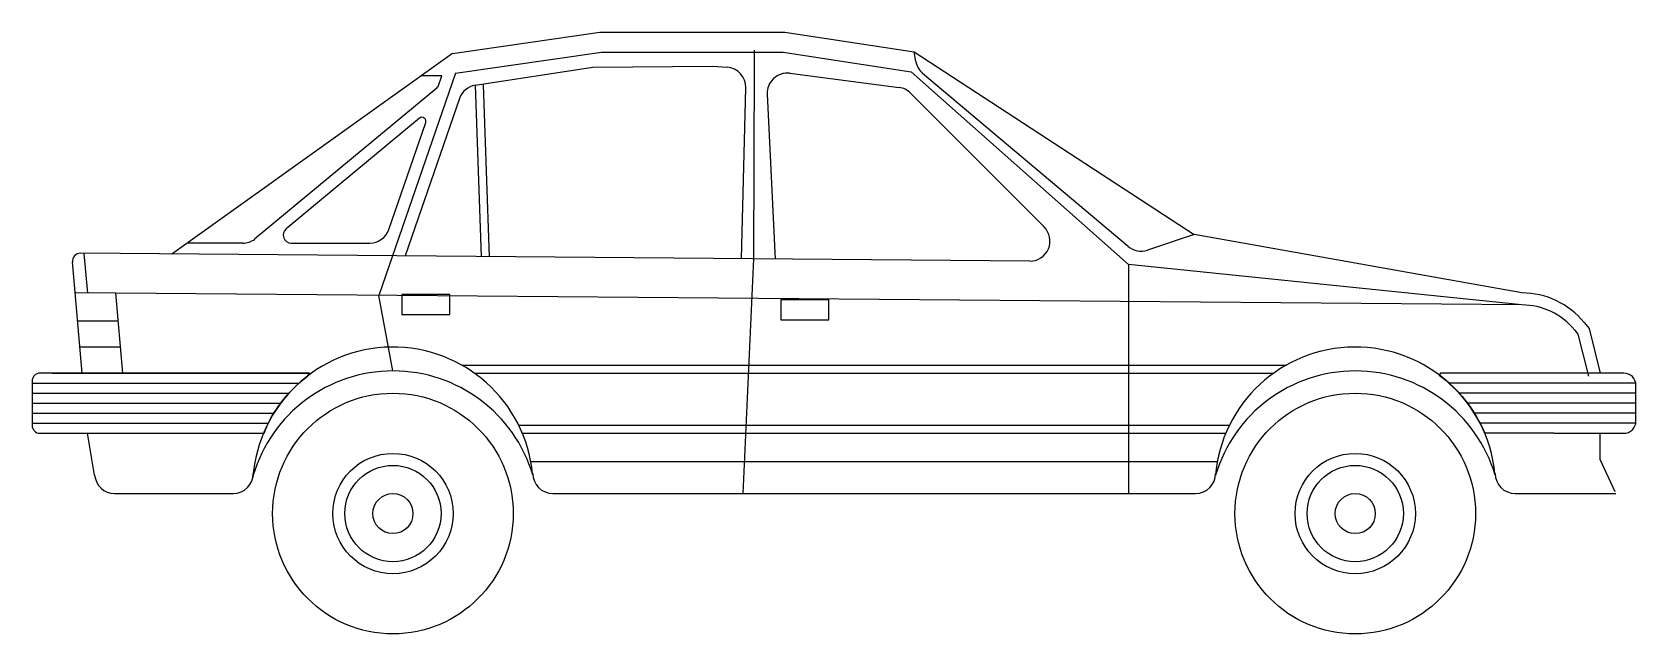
# Model space of a CAD drawing. Extents: x 405 to 805, y 13 to 163.
import ezdxf

# ---------------------------------------------------------------- set-up
doc = ezdxf.new("R2010")
doc.units = 0
doc.header["$MEASUREMENT"] = 0
doc.layers.get('0').update_dxf_attribs({"linetype": 'CONTINUOUS'})

msp = doc.modelspace()

# ---------------------------------------------------------------- linework, layer by layer
for p, q in [((509.41, 158.13), (546.14, 163.45)), ((546.14, 163.45), (592.27, 163.45)), ((592.27, 163.45), (624.52, 158.49)), ((509.41, 158.13), (439.41, 108.13)), ((510.13, 153.18), (546.5, 158.45)), ((546.5, 158.45), (591.88, 158.45)), ((584.68, 155.95), (584.66, 158.92)), ((591.88, 158.45), (623.76, 153.54)), ((624.92, 156.14), (624.52, 158.49)), ((624.52, 158.49), (694.33, 113.01)), ((510.13, 153.18), (490.99, 97.82)), ((506.73, 152.53), (501.56, 152.53)), ((505.78, 149.93), (506.73, 152.53)), ((515.06, 150.2), (544.35, 154.75)), ((544.35, 154.75), (574.24, 154.94)), ((574.24, 154.94), (577.86, 154.69)), ((584.52, 106.92), (584.68, 155.95)), ((593.5, 153.18), (620.74, 149.65)), ((623.76, 153.54), (677.98, 105.49)), ((677.88, 110.05), (626.63, 153.16)), ((505.48, 149.5), (460.03, 111.8)), ((515.06, 150.2), (516.55, 107.49)), ((517.06, 150.27), (518.55, 107.47)), ((581.43, 106.95), (582.52, 149.57)), ((623.64, 148.23), (656.92, 114.88)), ((511.13, 146.9), (497.56, 107.65)), ((587.86, 147.98), (589.89, 106.88)), ((501.12, 141.98), (467.88, 114.41)), ((493.49, 114.24), (502.7, 140.89)), ((694.33, 113.01), (682.68, 109.13)), ((776.07, 98.45), (694.33, 113.01)), ((653.34, 106.35), (416.61, 108.32)), ((417.45, 108.29), (418.31, 98.38)), ((457.09, 110.87), (443.47, 110.87)), ((469.15, 110.87), (488.77, 110.87)), ((417.02, 78.45), (414.6, 106.15)), ((581.84, 48.45), (584.52, 106.92)), ((677.98, 105.49), (677.98, 48.45)), ((776.07, 95.45), (677.98, 105.49)), ((776.07, 95.45), (415.41, 98.45)), ((425.32, 98.38), (427.07, 78.42)), ((494.52, 79), (490.99, 97.82)), ((496.72, 98.05), (496.72, 93.05)), ((508.72, 98.05), (496.72, 98.05)), ((508.72, 93.05), (508.72, 98.05)), ((591.26, 96.7), (591.26, 91.7)), ((603.26, 96.7), (591.26, 96.7)), ((603.26, 91.7), (603.26, 96.7)), ((496.72, 93.05), (508.72, 93.05)), ((415.88, 91.45), (425.93, 91.45)), ((591.26, 91.7), (603.26, 91.7)), ((789.28, 89.15), (790.07, 88.17)), ((789.28, 89.15), (790.07, 88.17)), ((790.07, 88.17), (792.69, 77.72)), ((791.61, 91.04), (792.82, 89.55)), ((792.82, 89.55), (795.6, 78.45)), ((426.48, 84.95), (416.47, 84.95)), ((511.68, 80.45), (717.36, 80.45)), ((404.52, 76.45), (404.52, 65.45)), ((473.83, 78.45), (406.52, 78.45)), ((409.52, 78.45), (473.83, 78.45)), ((470.96, 75.83), (472.04, 76.78)), ((472.04, 76.78), (472.38, 77.06)), ((472.38, 77.06), (473.2, 77.7)), ((473.2, 77.7), (473.83, 78.45)), ((514.83, 78.45), (714.21, 78.45)), ((755.82, 78.45), (755.48, 77.98)), ((755.48, 77.98), (757.16, 76.64)), ((801.52, 78.45), (755.82, 78.45)), ((757.16, 76.64), (760.13, 73.81)), ((404.52, 75.95), (470.96, 75.95)), ((404.52, 73.45), (468.48, 73.45)), ((466.98, 71.55), (467.63, 72.35)), ((467.63, 72.35), (468.24, 73.06)), ((468.24, 73.06), (468.67, 73.55)), ((468.67, 73.55), (469.77, 74.7)), ((469.77, 74.7), (470.4, 75.31)), ((470.4, 75.31), (470.96, 75.83)), ((804.4, 75.95), (757.95, 75.95)), ((760.13, 73.81), (761.15, 72.66)), ((804.52, 73.45), (760.42, 73.45)), ((761.15, 72.66), (762.5, 70.98)), ((804.52, 66.45), (804.52, 75.45)), ((404.52, 70.95), (466.53, 70.95)), ((404.52, 68.45), (464.76, 68.45)), ((464.16, 67.36), (464.76, 68.38)), ((464.76, 68.38), (465.55, 69.59)), ((465.55, 69.59), (466.16, 70.46)), ((466.16, 70.46), (466.98, 71.55)), ((762.5, 70.98), (763.74, 69.22)), ((804.52, 70.95), (762.51, 70.95)), ((763.74, 69.22), (764.68, 67.7)), ((804.52, 68.45), (764.34, 68.45)), ((404.52, 65.95), (463.21, 65.95)), ((462.41, 63.45), (463.21, 65.59)), ((463.21, 65.59), (464.16, 67.36)), ((525.9, 65.45), (703.14, 65.45)), ((764.68, 67.7), (765.42, 66.38)), ((765.42, 66.38), (765.74, 65.77)), ((804.46, 65.95), (765.6, 65.95)), ((765.74, 65.77), (766.49, 64.2)), ((766.49, 64.2), (766.82, 63.45)), ((406.52, 63.45), (462.41, 63.45)), ((420.12, 53.01), (418.34, 63.46)), ((526.81, 63.45), (702.24, 63.45)), ((784.07, 63.45), (766.82, 63.45)), ((784.07, 63.45), (801.52, 63.45)), ((795.6, 56.92), (795.6, 63.38)), ((528.91, 56.45), (700.13, 56.45)), ((799.37, 48.84), (795.6, 56.92)), ((425.11, 48.45), (454.7, 48.45)), ((534.4, 48.45), (694.7, 48.45)), ((774.4, 48.45), (799.52, 48.45))]:
    msp.add_line(p, q)
for centre, radius in [((494.52, 43.45), 30), ((734.52, 43.45), 30), ((494.52, 43.45), 15), ((734.52, 43.45), 15), ((494.52, 43.45), 12), ((734.52, 43.45), 12), ((494.52, 43.45), 5), ((734.52, 43.45), 5)]:
    msp.add_circle(centre, radius)
for centre, radius, start, end in [((629.85, 156.99), 5, 189.7383, 229.9279), ((577.52, 149.7), 5, 358.5367, 86.0999), ((592.86, 148.22), 5, 82.6248, 182.8184), ((504.84, 150.27), 1, 309.6713, 340.0563), ((515.85, 145.26), 5, 99.162, 160.9343), ((620.1, 144.7), 5, 44.9426, 82.6248), ((501.76, 141.21), 1, 340.9324, 129.6713), ((469.15, 112.87), 2, 129.6703, 270), ((488.77, 115.87), 5, 270, 340.9333), ((653.38, 111.35), 5, 269.5244, 44.9426), ((416.59, 106.32), 2, 89.5244, 185), ((457.13, 115.87), 5, 269.5216, 305.5387), ((681.1, 113.87), 5, 229.9279, 288.4137), ((776.07, 78.45), 20, 39.0292, 90), ((776.07, 78.45), 17, 39.0292, 90), ((494.52, 49.95), 35, 5.5925, 175.9532), ((734.52, 49.95), 35, 5.7321, 175.1645), ((406.52, 76.45), 2, 90, 180), ((494.55, 42.62), 36.38, 16.5594, 163.4406), ((734.55, 42.62), 36.38, 16.5594, 163.4406), ((801.52, 75.45), 3, 0, 90), ((406.52, 65.45), 2, 180, 270), ((801.52, 66.45), 3, 270, 0), ((425.11, 53.45), 5, 185.0002, 270), ((454.7, 53.45), 5, 270, 0), ((534.4, 53.45), 5, 180, 270), ((694.7, 53.45), 5, 270, 0), ((774.4, 53.45), 5, 180, 270)]:
    msp.add_arc(centre, radius, start, end)

doc.saveas('drawing.dxf')
